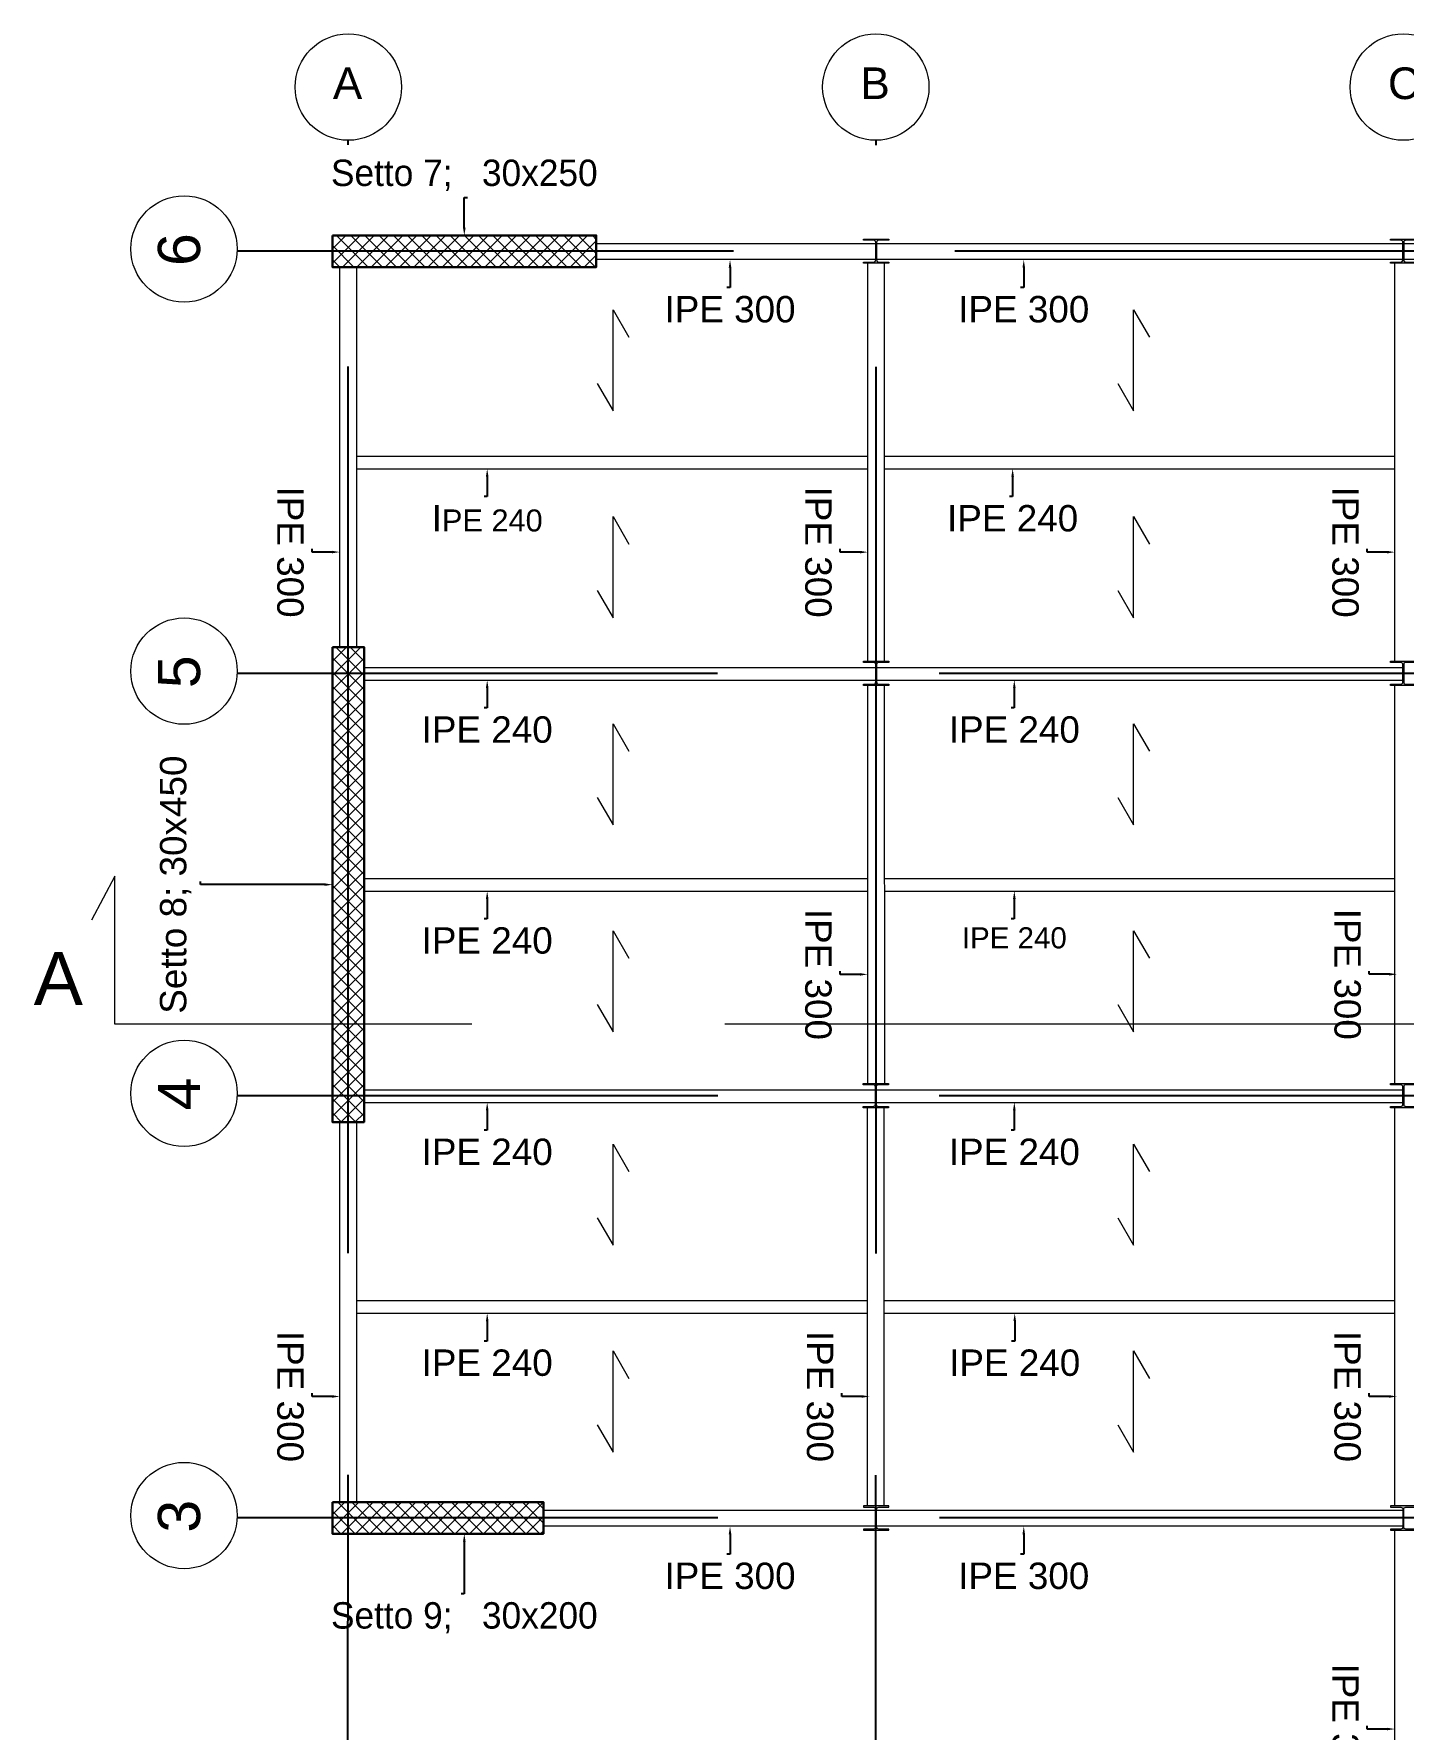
# Model space of a CAD drawing. Header units: millimetres. Extents: x 1415 to 3549, y 2194 to 4677.
# Drawn here: x 1801.78 to 1814.76, y 2307.04 to 2323.1 of the extents above; entities that cross this region are included whole.
import ezdxf
from ezdxf import colors
from ezdxf.entities.mleader import LeaderData, LeaderLine
from ezdxf.math import Vec2, Vec3

# ---------------------------------------------------------------- set-up
doc = ezdxf.new("R2010")
doc.units = ezdxf.units.MM
doc.linetypes.add('ACAD_ISO02W100', pattern=[15, 12, -3])
for name, color, linetype, lineweight in [('bulloni', 170, 'Continuous', 15), ('Layer3', 7, 'Continuous', 15), ('Layer4', 7, 'Continuous', 15), ('quote', 252, 'Continuous', 5), ('Setti', 5, 'Continuous', 30), ('sezione', 18, 'ACAD_ISO02W100', 20), ('staffe', 10, 'Continuous', 9)]:
    doc.layers.add(name, color=color, linetype=linetype, lineweight=lineweight)
doc.layers.add('linea tratteggiata', color=221, linetype='ACAD_ISO02W100')
doc.styles.get("Standard").update_dxf_attribs({"font": 'arial.ttf'})

msp = doc.modelspace()

# ---------------------------------------------------------------- hatches: boundary and pattern name
at = {"layer": 'Layer4'}
h = msp.add_hatch(color=0, dxfattribs=at)
h.dxf.hatch_style = 1
h.paths.add_polyline_path([(1809.885, 2320.9302), (1809.885, 2320.9422), (1809.7897, 2320.9422, -0.4142136), (1809.7687, 2320.9632), (1809.7687, 2321.0452), (1809.765, 2321.0452), (1809.765, 2320.9302)])
h.paths.add_polyline_path([(1809.765, 2320.9302), (1809.765, 2321.0452), (1809.7612, 2321.0452), (1809.7612, 2320.9632, -0.4142136), (1809.7402, 2320.9422), (1809.645, 2320.9422), (1809.645, 2320.9302)])
h.paths.add_polyline_path([(1809.7897, 2321.1482), (1809.885, 2321.1482), (1809.885, 2321.1602), (1809.765, 2321.1602), (1809.765, 2321.0452), (1809.7687, 2321.0452), (1809.7687, 2321.1272, -0.4142136)])
h.paths.add_polyline_path([(1809.7612, 2321.1272), (1809.7612, 2321.0452), (1809.765, 2321.0452), (1809.765, 2321.1602), (1809.645, 2321.1602), (1809.645, 2321.1482), (1809.7402, 2321.1482, -0.4142136)])
h = msp.add_hatch(color=0, dxfattribs=at)
h.dxf.hatch_style = 1
h.paths.add_polyline_path([(1814.881, 2320.9302), (1814.881, 2320.9422), (1814.7858, 2320.9422, -0.4142136), (1814.7648, 2320.9632), (1814.7648, 2321.0452), (1814.761, 2321.0452), (1814.761, 2320.9302)])
h.paths.add_polyline_path([(1814.761, 2320.9302), (1814.761, 2321.0452), (1814.7573, 2321.0452), (1814.7573, 2320.9632, -0.4142136), (1814.7363, 2320.9422), (1814.641, 2320.9422), (1814.641, 2320.9302)])
h.paths.add_polyline_path([(1814.7858, 2321.1482), (1814.881, 2321.1482), (1814.881, 2321.1602), (1814.761, 2321.1602), (1814.761, 2321.0452), (1814.7648, 2321.0452), (1814.7648, 2321.1272, -0.4142136)])
h.paths.add_polyline_path([(1814.7573, 2321.1272), (1814.7573, 2321.0452), (1814.761, 2321.0452), (1814.761, 2321.1602), (1814.641, 2321.1602), (1814.641, 2321.1482), (1814.7363, 2321.1482, -0.4142136)])
h = msp.add_hatch(color=0, dxfattribs=at)
h.dxf.hatch_style = 1
h.paths.add_polyline_path([(1809.885, 2316.9308), (1809.885, 2316.9428), (1809.7897, 2316.9428, -0.4142136), (1809.7687, 2316.9638), (1809.7687, 2317.0458), (1809.765, 2317.0458), (1809.765, 2316.9308)])
h.paths.add_polyline_path([(1809.765, 2316.9308), (1809.765, 2317.0458), (1809.7612, 2317.0458), (1809.7612, 2316.9638, -0.4142136), (1809.7402, 2316.9428), (1809.645, 2316.9428), (1809.645, 2316.9308)])
h.paths.add_polyline_path([(1809.7897, 2317.1488), (1809.885, 2317.1488), (1809.885, 2317.1608), (1809.765, 2317.1608), (1809.765, 2317.0458), (1809.7687, 2317.0458), (1809.7687, 2317.1278, -0.4142136)])
h.paths.add_polyline_path([(1809.7612, 2317.1278), (1809.7612, 2317.0458), (1809.765, 2317.0458), (1809.765, 2317.1608), (1809.645, 2317.1608), (1809.645, 2317.1488), (1809.7402, 2317.1488, -0.4142136)])
h = msp.add_hatch(color=0, dxfattribs=at)
h.dxf.hatch_style = 1
h.paths.add_polyline_path([(1814.881, 2316.9308), (1814.881, 2316.9428), (1814.7858, 2316.9428, -0.4142136), (1814.7648, 2316.9638), (1814.7648, 2317.0458), (1814.761, 2317.0458), (1814.761, 2316.9308)])
h.paths.add_polyline_path([(1814.761, 2316.9308), (1814.761, 2317.0458), (1814.7573, 2317.0458), (1814.7573, 2316.9638, -0.4142136), (1814.7363, 2316.9428), (1814.641, 2316.9428), (1814.641, 2316.9308)])
h.paths.add_polyline_path([(1814.7858, 2317.1488), (1814.881, 2317.1488), (1814.881, 2317.1608), (1814.761, 2317.1608), (1814.761, 2317.0458), (1814.7648, 2317.0458), (1814.7648, 2317.1278, -0.4142136)])
h.paths.add_polyline_path([(1814.7573, 2317.1278), (1814.7573, 2317.0458), (1814.761, 2317.0458), (1814.761, 2317.1608), (1814.641, 2317.1608), (1814.641, 2317.1488), (1814.7363, 2317.1488, -0.4142136)])
h = msp.add_hatch(color=0, dxfattribs=at)
h.dxf.hatch_style = 1
h.paths.add_polyline_path([(1809.881, 2312.9302), (1809.881, 2312.9422), (1809.7858, 2312.9422, -0.4142136), (1809.7648, 2312.9632), (1809.7648, 2313.0452), (1809.761, 2313.0452), (1809.761, 2312.9302)])
h.paths.add_polyline_path([(1809.761, 2312.9302), (1809.761, 2313.0452), (1809.7573, 2313.0452), (1809.7573, 2312.9632, -0.4142136), (1809.7363, 2312.9422), (1809.641, 2312.9422), (1809.641, 2312.9302)])
h.paths.add_polyline_path([(1809.7858, 2313.1482), (1809.881, 2313.1482), (1809.881, 2313.1602), (1809.761, 2313.1602), (1809.761, 2313.0452), (1809.7648, 2313.0452), (1809.7648, 2313.1272, -0.4142136)])
h.paths.add_polyline_path([(1809.7573, 2313.1272), (1809.7573, 2313.0452), (1809.761, 2313.0452), (1809.761, 2313.1602), (1809.641, 2313.1602), (1809.641, 2313.1482), (1809.7363, 2313.1482, -0.4142136)])
h = msp.add_hatch(color=0, dxfattribs=at)
h.dxf.hatch_style = 1
h.paths.add_polyline_path([(1814.881, 2312.9302), (1814.881, 2312.9422), (1814.7858, 2312.9422, -0.4142136), (1814.7648, 2312.9632), (1814.7648, 2313.0452), (1814.761, 2313.0452), (1814.761, 2312.9302)])
h.paths.add_polyline_path([(1814.761, 2312.9302), (1814.761, 2313.0452), (1814.7573, 2313.0452), (1814.7573, 2312.9632, -0.4142136), (1814.7363, 2312.9422), (1814.641, 2312.9422), (1814.641, 2312.9302)])
h.paths.add_polyline_path([(1814.7858, 2313.1482), (1814.881, 2313.1482), (1814.881, 2313.1602), (1814.761, 2313.1602), (1814.761, 2313.0452), (1814.7648, 2313.0452), (1814.7648, 2313.1272, -0.4142136)])
h.paths.add_polyline_path([(1814.7573, 2313.1272), (1814.7573, 2313.0452), (1814.761, 2313.0452), (1814.761, 2313.1602), (1814.641, 2313.1602), (1814.641, 2313.1482), (1814.7363, 2313.1482, -0.4142136)])
h = msp.add_hatch(color=0, dxfattribs=at)
h.dxf.hatch_style = 1
h.paths.add_polyline_path([(1809.885, 2309.1569), (1809.885, 2309.1449), (1809.7897, 2309.1449, 0.4142136), (1809.7687, 2309.1239), (1809.7687, 2309.0419), (1809.765, 2309.0419), (1809.765, 2309.1569)])
h.paths.add_polyline_path([(1809.765, 2309.1569), (1809.765, 2309.0419), (1809.7612, 2309.0419), (1809.7612, 2309.1239, 0.4142136), (1809.7402, 2309.1449), (1809.645, 2309.1449), (1809.645, 2309.1569)])
h.paths.add_polyline_path([(1809.7897, 2308.9389), (1809.885, 2308.9389), (1809.885, 2308.9269), (1809.765, 2308.9269), (1809.765, 2309.0419), (1809.7687, 2309.0419), (1809.7687, 2308.9599, 0.4142136)])
h.paths.add_polyline_path([(1809.7612, 2308.9599), (1809.7612, 2309.0419), (1809.765, 2309.0419), (1809.765, 2308.9269), (1809.645, 2308.9269), (1809.645, 2308.9389), (1809.7402, 2308.9389, 0.4142136)])
h = msp.add_hatch(color=0, dxfattribs=at)
h.dxf.hatch_style = 1
h.paths.add_polyline_path([(1814.881, 2309.1569), (1814.881, 2309.1449), (1814.7858, 2309.1449, 0.4142136), (1814.7648, 2309.1239), (1814.7648, 2309.0419), (1814.761, 2309.0419), (1814.761, 2309.1569)])
h.paths.add_polyline_path([(1814.761, 2309.1569), (1814.761, 2309.0419), (1814.7573, 2309.0419), (1814.7573, 2309.1239, 0.4142136), (1814.7363, 2309.1449), (1814.641, 2309.1449), (1814.641, 2309.1569)])
h.paths.add_polyline_path([(1814.7858, 2308.9389), (1814.881, 2308.9389), (1814.881, 2308.9269), (1814.761, 2308.9269), (1814.761, 2309.0419), (1814.7648, 2309.0419), (1814.7648, 2308.9599, 0.4142136)])
h.paths.add_polyline_path([(1814.7573, 2308.9599), (1814.7573, 2309.0419), (1814.761, 2309.0419), (1814.761, 2308.9269), (1814.641, 2308.9269), (1814.641, 2308.9389), (1814.7363, 2308.9389, 0.4142136)])
at = {"layer": 'staffe', "lineweight": 5}
h = msp.add_hatch(dxfattribs=at)
h.set_pattern_fill('ANSI37', color=0, scale=0.03)
h.paths.add_polyline_path([(1804.6116, 2321.1936), (1804.6116, 2320.8936), (1807.1116, 2320.8936), (1807.1116, 2321.1936)])
h.paths.add_polyline_path([(1804.6116, 2312.7936), (1804.9116, 2312.7936), (1804.9116, 2317.2936), (1804.6116, 2317.2936)])
h.paths.add_polyline_path([(1819.9116, 2317.2936), (1819.6116, 2317.2936), (1819.6116, 2312.7936), (1819.9116, 2312.7936)])
h.paths.add_polyline_path([(1806.6116, 2308.8937), (1806.6116, 2309.1937), (1804.6116, 2309.1936), (1804.6116, 2308.8936)])
h.paths.add_polyline_path([(1816.6116, 2300.8936), (1816.6116, 2301.1936), (1814.6116, 2301.1936), (1814.6116, 2300.8936)])

# ---------------------------------------------------------------- linework, layer by layer
at = {"layer": 'bulloni'}
for points in [[(1804.8416, 2319.1029), (1809.6857, 2319.1029)], [(1804.8416, 2318.9829), (1809.6857, 2318.9829)], [(1809.8455, 2319.1029), (1814.6816, 2319.1029), (1814.6816, 2319.1029)], [(1809.8456, 2318.9829), (1814.6816, 2318.9829), (1814.6816, 2318.9829)], [(1804.9116, 2315.1029), (1809.6857, 2315.1029)], [(1809.8455, 2315.103), (1814.6818, 2315.103)], [(1804.9116, 2314.9829), (1809.6857, 2314.9829)], [(1809.8455, 2314.983), (1814.6818, 2314.983)], [(1804.8416, 2311.1029), (1805.8628, 2311.1029), (1809.6818, 2311.103)], [(1809.8414, 2311.103), (1810.8626, 2311.103), (1814.6816, 2311.103)], [(1804.8416, 2310.9829), (1805.8628, 2310.9829), (1809.6818, 2310.9829)], [(1809.8414, 2310.983), (1810.8626, 2310.983), (1814.6816, 2310.983)]]:
    msp.add_lwpolyline(points, dxfattribs=at)
at = {"layer": 'Layer3', "ltscale": 0.05}
msp.add_lwpolyline([(1804.1116, 2321.0436), (1804.6116, 2321.0436)], dxfattribs=at)
at = {"layer": 'Layer3'}
for points in [[(1806.6116, 2309.1188), (1814.7573, 2309.1188)], [(1806.6116, 2308.9688), (1814.7573, 2308.9688)]]:
    msp.add_lwpolyline(points, dxfattribs=at)
for centre in [(1804.7616, 2322.5996), (1809.7616, 2322.5996), (1814.7616, 2322.5996), (1803.2055, 2321.0664), (1803.2055, 2317.0664), (1803.2055, 2313.0664), (1803.2055, 2309.0664)]:
    msp.add_circle(centre, 0.5039, dxfattribs=at)
at = {"layer": 'Layer4'}
for points in [[(1807.1116, 2321.1186), (1837.4116, 2321.1186)], [(1804.6816, 2317.2936), (1804.6816, 2320.8936)], [(1804.8416, 2317.2936), (1804.8416, 2320.8936)], [(1807.1116, 2320.9686), (1837.4116, 2320.9686)], [(1809.6857, 2317.1608), (1809.6857, 2320.9302)], [(1809.8454, 2317.1608), (1809.8453, 2320.9302)], [(1814.6818, 2317.1608), (1814.6818, 2320.9302)], [(1804.9116, 2317.1014), (1809.7612, 2317.1014)], [(1809.7687, 2317.1014), (1814.7573, 2317.1014)], [(1804.9116, 2316.9814), (1809.7612, 2316.9814)], [(1809.6857, 2313.1602), (1809.6857, 2316.9308)], [(1809.7687, 2316.9814), (1814.7573, 2316.9814)], [(1809.8457, 2313.1602), (1809.8453, 2316.9308)], [(1814.6818, 2313.1615), (1814.6818, 2316.9308)], [(1804.9116, 2313.1007), (1809.7612, 2313.1007)], [(1809.7687, 2313.1007), (1814.7573, 2313.1007)], [(1804.9116, 2312.9807), (1809.7612, 2312.9807)], [(1809.6818, 2309.1569), (1809.6818, 2312.9302)], [(1809.7687, 2312.9807), (1814.7573, 2312.9808)], [(1809.8414, 2309.1569), (1809.8414, 2312.9302)], [(1814.6812, 2309.1569), (1814.6818, 2312.9362)], [(1804.6816, 2309.1936), (1804.6816, 2312.7936)], [(1804.8416, 2309.1936), (1804.8416, 2312.7936)], [(1814.6816, 2305.1571), (1814.6816, 2308.9269)]]:
    msp.add_lwpolyline(points, dxfattribs=at)
for points in [[(1809.885, 2320.9302), (1809.645, 2320.9302), (1809.645, 2320.9422), (1809.7402, 2320.9422, 0.4142136), (1809.7612, 2320.9632), (1809.7612, 2321.1272, 0.4142136), (1809.7402, 2321.1482), (1809.645, 2321.1482), (1809.645, 2321.1602), (1809.885, 2321.1602), (1809.885, 2321.1482), (1809.7897, 2321.1482, 0.4142136), (1809.7687, 2321.1272), (1809.7687, 2320.9632, 0.4142136), (1809.7897, 2320.9422), (1809.885, 2320.9422)], [(1814.881, 2320.9302), (1814.641, 2320.9302), (1814.641, 2320.9422), (1814.7363, 2320.9422, 0.4142136), (1814.7573, 2320.9632), (1814.7573, 2321.1272, 0.4142136), (1814.7363, 2321.1482), (1814.641, 2321.1482), (1814.641, 2321.1602), (1814.881, 2321.1602), (1814.881, 2321.1482), (1814.7858, 2321.1482, 0.4142136), (1814.7648, 2321.1272), (1814.7648, 2320.9632, 0.4142136), (1814.7858, 2320.9422), (1814.881, 2320.9422)], [(1809.885, 2316.9308), (1809.645, 2316.9308), (1809.645, 2316.9428), (1809.7402, 2316.9428, 0.4142136), (1809.7612, 2316.9638), (1809.7612, 2317.1278, 0.4142136), (1809.7402, 2317.1488), (1809.645, 2317.1488), (1809.645, 2317.1608), (1809.885, 2317.1608), (1809.885, 2317.1488), (1809.7897, 2317.1488, 0.4142136), (1809.7687, 2317.1278), (1809.7687, 2316.9638, 0.4142136), (1809.7897, 2316.9428), (1809.885, 2316.9428)], [(1814.881, 2316.9308), (1814.641, 2316.9308), (1814.641, 2316.9428), (1814.7363, 2316.9428, 0.4142136), (1814.7573, 2316.9638), (1814.7573, 2317.1278, 0.4142136), (1814.7363, 2317.1488), (1814.641, 2317.1488), (1814.641, 2317.1608), (1814.881, 2317.1608), (1814.881, 2317.1488), (1814.7858, 2317.1488, 0.4142136), (1814.7648, 2317.1278), (1814.7648, 2316.9638, 0.4142136), (1814.7858, 2316.9428), (1814.881, 2316.9428)], [(1809.881, 2312.9302), (1809.641, 2312.9302), (1809.641, 2312.9422), (1809.7363, 2312.9422, 0.4142136), (1809.7573, 2312.9632), (1809.7573, 2313.1272, 0.4142136), (1809.7363, 2313.1482), (1809.641, 2313.1482), (1809.641, 2313.1602), (1809.881, 2313.1602), (1809.881, 2313.1482), (1809.7858, 2313.1482, 0.4142136), (1809.7648, 2313.1272), (1809.7648, 2312.9632, 0.4142136), (1809.7858, 2312.9422), (1809.881, 2312.9422)], [(1814.881, 2312.9302), (1814.641, 2312.9302), (1814.641, 2312.9422), (1814.7363, 2312.9422, 0.4142136), (1814.7573, 2312.9632), (1814.7573, 2313.1272, 0.4142136), (1814.7363, 2313.1482), (1814.641, 2313.1482), (1814.641, 2313.1602), (1814.881, 2313.1602), (1814.881, 2313.1482), (1814.7858, 2313.1482, 0.4142136), (1814.7648, 2313.1272), (1814.7648, 2312.9632, 0.4142136), (1814.7858, 2312.9422), (1814.881, 2312.9422)], [(1809.885, 2309.1569), (1809.645, 2309.1569), (1809.645, 2309.1449), (1809.7402, 2309.1449, -0.4142136), (1809.7612, 2309.1239), (1809.7612, 2308.9599, -0.4142136), (1809.7402, 2308.9389), (1809.645, 2308.9389), (1809.645, 2308.9269), (1809.885, 2308.9269), (1809.885, 2308.9389), (1809.7897, 2308.9389, -0.4142136), (1809.7687, 2308.9599), (1809.7687, 2309.1239, -0.4142136), (1809.7897, 2309.1449), (1809.885, 2309.1449)], [(1814.881, 2309.1569), (1814.641, 2309.1569), (1814.641, 2309.1449), (1814.7363, 2309.1449, -0.4142136), (1814.7573, 2309.1239), (1814.7573, 2308.9599, -0.4142136), (1814.7363, 2308.9389), (1814.641, 2308.9389), (1814.641, 2308.9269), (1814.881, 2308.9269), (1814.881, 2308.9389), (1814.7858, 2308.9389, -0.4142136), (1814.7648, 2308.9599), (1814.7648, 2309.1239, -0.4142136), (1814.7858, 2309.1449), (1814.881, 2309.1449)]]:
    msp.add_lwpolyline(points, format="xyb", close=True, dxfattribs=at)
at = {"layer": 'Layer4', "color": 9, "true_color": 0xc7c8ca}
for points in [[(1807.1216, 2319.7917), (1807.2716, 2319.5319), (1807.2716, 2319.9751), (1807.2716, 2320.4908), (1807.4216, 2320.231)], [(1812.0551, 2319.7917), (1812.2051, 2319.5319), (1812.2051, 2319.9751), (1812.2051, 2320.4908), (1812.3551, 2320.231)], [(1807.1216, 2317.8311), (1807.2716, 2317.5713), (1807.2716, 2318.0145), (1807.2716, 2318.5302), (1807.4216, 2318.2704)], [(1812.0551, 2317.8311), (1812.2051, 2317.5713), (1812.2051, 2318.0145), (1812.2051, 2318.5302), (1812.3551, 2318.2704)], [(1807.1216, 2315.869), (1807.2716, 2315.6092), (1807.2716, 2316.0525), (1807.2716, 2316.5681), (1807.4216, 2316.3083)], [(1812.0551, 2315.869), (1812.2051, 2315.6092), (1812.2051, 2316.0525), (1812.2051, 2316.5681), (1812.3551, 2316.3083)], [(1807.1216, 2313.9084), (1807.2716, 2313.6486), (1807.2716, 2314.0919), (1807.2716, 2314.6075), (1807.4216, 2314.3477)], [(1812.0551, 2313.9084), (1812.2051, 2313.6486), (1812.2051, 2314.0919), (1812.2051, 2314.6075), (1812.3551, 2314.3477)], [(1807.1216, 2311.8871), (1807.2716, 2311.6273), (1807.2716, 2312.0705), (1807.2716, 2312.5861), (1807.4216, 2312.3263)], [(1812.0551, 2311.8871), (1812.2051, 2311.6273), (1812.2051, 2312.0705), (1812.2051, 2312.5861), (1812.3551, 2312.3263)], [(1807.1216, 2309.9265), (1807.2716, 2309.6667), (1807.2716, 2310.1099), (1807.2716, 2310.6255), (1807.4216, 2310.3657)], [(1812.0551, 2309.9265), (1812.2051, 2309.6667), (1812.2051, 2310.1099), (1812.2051, 2310.6255), (1812.3551, 2310.3657)]]:
    msp.add_lwpolyline(points, dxfattribs=at)
at = {"layer": 'linea tratteggiata', "ltscale": 0.7}
for points in [[(1804.7583, 2301.0513), (1804.7609, 2322.0957)], [(1809.7622, 2301.0491), (1809.7651, 2322.0957)], [(1839.9116, 2321.0436), (1803.7088, 2321.0436)], [(1839.7628, 2317.0458), (1803.7088, 2317.0436)], [(1839.7633, 2313.0458), (1803.7088, 2313.0436)], [(1839.7639, 2309.0458), (1803.7088, 2309.0436)]]:
    msp.add_lwpolyline(points, dxfattribs=at)
at = {"layer": 'Setti'}
for points in [[(1804.6116, 2321.1936), (1804.6116, 2320.8936), (1807.1116, 2320.8936), (1807.1116, 2321.1936), (1804.6116, 2321.1936)], [(1804.6116, 2317.2936), (1804.6116, 2312.7936), (1804.9116, 2312.7936), (1804.9116, 2317.2936), (1804.6116, 2317.2936)], [(1804.6116, 2309.1936), (1804.6116, 2308.8936), (1806.6116, 2308.8936), (1806.6116, 2309.1936), (1804.6116, 2309.1936)]]:
    msp.add_lwpolyline(points, dxfattribs=at)
at = {"layer": 'sezione', "ltscale": 0.8}
msp.add_lwpolyline([(1842.1528, 2314.7062), (1841.9319, 2315.1247), (1841.9319, 2313.7226), (1802.5504, 2313.7226), (1802.5504, 2315.1247), (1802.3294, 2314.7062)], dxfattribs=at)

# ---------------------------------------------------------------- texts
at = {"layer": 'Layer3', "char_height": 0.3, "attachment_point": 1}
for s, width, insert in [('A', 0.046636, (1804.6155, 2322.7859)), ('B', 0.046636, (1809.6155, 2322.7859)), ('C', 0.3, (1814.6155, 2322.7859))]:
    msp.add_mtext_dynamic_manual_height_columns(s, width=width, gutter_width=12.5, heights=[0], dxfattribs=dict(at, insert=insert))
at = {"layer": 'Layer3', "char_height": 0.4, "attachment_point": 1, "rotation": 90}
for s, insert in [('6', (1802.9573, 2320.9047)), ('5', (1802.9573, 2316.9047)), ('4', (1802.9573, 2312.9047)), ('3', (1802.9573, 2308.9047))]:
    msp.add_mtext_dynamic_manual_height_columns(s, width=0.046636, gutter_width=12.5, heights=[0], dxfattribs=dict(at, insert=insert))
at = {"layer": 'sezione', "insert": (1801.7807, 2314.4047), "char_height": 0.5, "attachment_point": 1}
msp.add_mtext_dynamic_manual_height_columns('A', width=40.648423, gutter_width=12.5, heights=[0], dxfattribs=at)

# ---------------------------------------------------------------- leaders
at = {"layer": 'quote'}
ml = msp.add_multileader_mtext('Standard', dxfattribs=at)
ml.set_content('{\\fBahnschrift Light|b0|i0|c0|p34;\\C0;Setto 7;   30x250}', color=256)
ml.set_leader_properties()
ml.build(insert=Vec2(0, 0))
ml.multileader.update_dxf_attribs({"text_attachment_direction": 1, "dogleg_length": 0.03, "arrow_head_size": 0.075})
ctx = ml.context
ctx.base_point, ctx.char_height, ctx.arrow_head_size, ctx.landing_gap_size, ctx.plane_origin = Vec3(1805.8616, 2321.555), 0.25, 0.075, 0.08, Vec3(1806.8718, 2321.1936)
ctx.text_align_type = 1
notes = []
notes.append((ctx, [(1, (1, 1, 0), (1805.8616, 2321.555), (1, 0), 0.03, [(0, [(1805.8616, 2321.1936), (1805.8616, 2321.555)], 0, [])])]))
ctx.mtext.insert, ctx.mtext.width, ctx.mtext.alignment, ctx.mtext.flow_direction = Vec3(1805.8616, 2321.9125), 2.566193, 2, 5
ml = msp.add_multileader_mtext('Standard', dxfattribs=at)
ml.set_content('IPE 300', color=256)
ml.set_leader_properties()
ml.build(insert=Vec2(0, 0))
ml.multileader.update_dxf_attribs({"text_attachment_direction": 1, "dogleg_length": 0.03, "arrow_head_size": 0.075})
ctx = ml.context
ctx.base_point, ctx.char_height, ctx.arrow_head_size, ctx.landing_gap_size, ctx.plane_origin = Vec3(1808.38, 2320.2849), 0.25, 0.075, 0.08, Vec3(1808.38, 2320.9636)
ctx.text_align_type = 1
notes.append((ctx, [(0, (1, 1, 0), (1808.38, 2320.7004), (-1, 0), 0.03, [(0, [(1808.38, 2320.9636)], 0, [])])]))
ctx.mtext.insert, ctx.mtext.alignment, ctx.mtext.flow_direction = Vec3(1808.38, 2320.6204), 2, 5
ml = msp.add_multileader_mtext('Standard', dxfattribs=at)
ml.set_content('IPE 300', color=256)
ml.set_leader_properties()
ml.build(insert=Vec2(0, 0))
ml.multileader.update_dxf_attribs({"text_attachment_direction": 1, "dogleg_length": 0.03, "arrow_head_size": 0.075})
ctx = ml.context
ctx.base_point, ctx.char_height, ctx.arrow_head_size, ctx.landing_gap_size, ctx.plane_origin = Vec3(1811.1641, 2320.2849), 0.25, 0.075, 0.08, Vec3(1811.1641, 2320.9636)
ctx.text_align_type = 1
notes.append((ctx, [(0, (1, 1, 0), (1811.1641, 2320.7004), (-1, 0), 0.03, [(0, [(1811.1641, 2320.9636)], 0, [])])]))
ctx.mtext.insert, ctx.mtext.alignment, ctx.mtext.flow_direction = Vec3(1811.1641, 2320.6204), 2, 5
ml = msp.add_multileader_mtext('Standard', dxfattribs=at)
ml.set_content('I{\\H0.83333x;PE 240}', color=256)
ml.set_leader_properties()
ml.build(insert=Vec2(0, 0))
ml.multileader.update_dxf_attribs({"text_attachment_direction": 1, "dogleg_length": 0.03, "arrow_head_size": 0.075})
ctx = ml.context
ctx.base_point, ctx.char_height, ctx.arrow_head_size, ctx.landing_gap_size, ctx.plane_origin = Vec3(1806.0785, 2318.3062), 0.25, 0.075, 0.08, Vec3(1806.0785, 2318.9829)
ctx.text_align_type = 1
notes.append((ctx, [(0, (1, 1, 0), (1806.0785, 2318.7197), (-1, 0), 0.03, [(0, [(1806.0785, 2318.9829)], 0, [])])]))
ctx.mtext.insert, ctx.mtext.alignment, ctx.mtext.flow_direction = Vec3(1806.0785, 2318.6397), 2, 5
ml = msp.add_multileader_mtext('Standard', dxfattribs=at)
ml.set_content('IPE 240', color=256)
ml.set_leader_properties()
ml.build(insert=Vec2(0, 0))
ml.multileader.update_dxf_attribs({"text_attachment_direction": 1, "dogleg_length": 0.03, "arrow_head_size": 0.075})
ctx = ml.context
ctx.base_point, ctx.char_height, ctx.arrow_head_size, ctx.landing_gap_size, ctx.plane_origin = Vec3(1811.0585, 2318.3044), 0.25, 0.075, 0.08, Vec3(1811.0585, 2318.9829)
ctx.text_align_type = 1
notes.append((ctx, [(0, (1, 1, 0), (1811.0585, 2318.7197), (-1, 0), 0.03, [(0, [(1811.0585, 2318.9829)], 0, [])])]))
ctx.mtext.insert, ctx.mtext.alignment, ctx.mtext.flow_direction = Vec3(1811.0585, 2318.6397), 2, 5
ml = msp.add_multileader_mtext('Standard', dxfattribs=at)
ml.set_content('IPE 300', color=256)
ml.set_leader_properties()
ml.build(insert=Vec2(0, 0))
ml.multileader.update_dxf_attribs({"text_attachment_direction": 1, "dogleg_length": 0.03, "arrow_head_size": 0.075})
ctx = ml.context
ctx.base_point, ctx.char_height, ctx.arrow_head_size, ctx.landing_gap_size, ctx.plane_origin, ctx.plane_x_axis, ctx.plane_y_axis = Vec3(1804.0029, 2318.1945), 0.25, 0.075, 0.08, Vec3(1804.6816, 2318.1945), Vec3(0, -1), Vec3(1, 0)
ctx.text_align_type = 1
notes.append((ctx, [(0, (1, 1, 0), (1804.4184, 2318.1945), (0, 1), 0.03, [(0, [(1804.6816, 2318.1945)], 0, [])])]))
ctx.mtext.insert, ctx.mtext.text_direction, ctx.mtext.rotation, ctx.mtext.alignment, ctx.mtext.flow_direction = Vec3(1804.3384, 2318.1945), Vec3(0, -1), 4.712389, 2, 5
ml = msp.add_multileader_mtext('Standard', dxfattribs=at)
ml.set_content('IPE 300', color=256)
ml.set_leader_properties()
ml.build(insert=Vec2(0, 0))
ml.multileader.update_dxf_attribs({"text_attachment_direction": 1, "dogleg_length": 0.03, "arrow_head_size": 0.075})
ctx = ml.context
ctx.base_point, ctx.char_height, ctx.arrow_head_size, ctx.landing_gap_size, ctx.plane_origin, ctx.plane_x_axis, ctx.plane_y_axis = Vec3(1809.0071, 2318.1938), 0.25, 0.075, 0.08, Vec3(1809.6857, 2318.1938), Vec3(0, -1), Vec3(1, 0)
ctx.text_align_type = 1
notes.append((ctx, [(0, (1, 1, 0), (1809.4225, 2318.1938), (0, 1), 0.03, [(0, [(1809.6857, 2318.1938)], 0, [])])]))
ctx.mtext.insert, ctx.mtext.text_direction, ctx.mtext.rotation, ctx.mtext.alignment, ctx.mtext.flow_direction = Vec3(1809.3425, 2318.1938), Vec3(0, -1), 4.712389, 2, 5
ml = msp.add_multileader_mtext('Standard', dxfattribs=at)
ml.set_content('IPE 300', color=256)
ml.set_leader_properties()
ml.build(insert=Vec2(0, 0))
ml.multileader.update_dxf_attribs({"text_attachment_direction": 1, "dogleg_length": 0.03, "arrow_head_size": 0.075})
ctx = ml.context
ctx.base_point, ctx.char_height, ctx.arrow_head_size, ctx.landing_gap_size, ctx.plane_origin, ctx.plane_x_axis, ctx.plane_y_axis = Vec3(1814.0031, 2318.1938), 0.25, 0.075, 0.08, Vec3(1814.6818, 2318.1938), Vec3(0, -1), Vec3(1, 0)
ctx.text_align_type = 1
notes.append((ctx, [(0, (1, 1, 0), (1814.4186, 2318.1938), (0, 1), 0.03, [(0, [(1814.6818, 2318.1938)], 0, [])])]))
ctx.mtext.insert, ctx.mtext.text_direction, ctx.mtext.rotation, ctx.mtext.alignment, ctx.mtext.flow_direction = Vec3(1814.3386, 2318.1938), Vec3(0, -1), 4.712389, 2, 5
ml = msp.add_multileader_mtext('Standard', dxfattribs=at)
ml.set_content('IPE 240', color=256)
ml.set_leader_properties()
ml.build(insert=Vec2(0, 0))
ml.multileader.update_dxf_attribs({"text_attachment_direction": 1, "dogleg_length": 0.03, "arrow_head_size": 0.075})
ctx = ml.context
ctx.base_point, ctx.char_height, ctx.arrow_head_size, ctx.landing_gap_size, ctx.plane_origin = Vec3(1806.0785, 2316.3029), 0.25, 0.075, 0.08, Vec3(1806.0785, 2316.9814)
ctx.text_align_type = 1
notes.append((ctx, [(0, (1, 1, 0), (1806.0785, 2316.7181), (-1, 0), 0.03, [(0, [(1806.0785, 2316.9814)], 0, [])])]))
ctx.mtext.insert, ctx.mtext.alignment, ctx.mtext.flow_direction = Vec3(1806.0785, 2316.6381), 2, 5
ml = msp.add_multileader_mtext('Standard', dxfattribs=at)
ml.set_content('IPE 240', color=256)
ml.set_leader_properties()
ml.build(insert=Vec2(0, 0))
ml.multileader.update_dxf_attribs({"text_attachment_direction": 1, "dogleg_length": 0.03, "arrow_head_size": 0.075})
ctx = ml.context
ctx.base_point, ctx.char_height, ctx.arrow_head_size, ctx.landing_gap_size, ctx.plane_origin = Vec3(1811.0746, 2316.3029), 0.25, 0.075, 0.08, Vec3(1811.0746, 2316.9814)
ctx.text_align_type = 1
notes.append((ctx, [(0, (1, 1, 0), (1811.0746, 2316.7182), (-1, 0), 0.03, [(0, [(1811.0746, 2316.9814)], 0, [])])]))
ctx.mtext.insert, ctx.mtext.alignment, ctx.mtext.flow_direction = Vec3(1811.0746, 2316.6382), 2, 5
ml = msp.add_multileader_mtext('Standard', dxfattribs=at)
ml.set_content('{\\C0;Setto 8; 30x450}', color=256)
ml.set_leader_properties()
ml.build(insert=Vec2(0, 0))
ml.multileader.update_dxf_attribs({"text_attachment_direction": 1, "dogleg_length": 0.03, "arrow_head_size": 0.075})
ctx = ml.context
ctx.base_point, ctx.char_height, ctx.arrow_head_size, ctx.landing_gap_size, ctx.plane_origin, ctx.plane_x_axis, ctx.plane_y_axis = Vec3(1803.3604, 2315.0436), 0.25, 0.075, 0.08, Vec3(1803.0548, 2316.4036), Vec3(0, 1), Vec3(-1, 0)
ctx.text_align_type = 1
notes.append((ctx, [(1, (1, 1, 0), (1803.3604, 2315.0436), (0, 1), 0.03, [(0, [(1804.6116, 2315.0436), (1803.3604, 2315.0436)], 0, [])])]))
ctx.mtext.insert, ctx.mtext.text_direction, ctx.mtext.rotation, ctx.mtext.alignment, ctx.mtext.flow_direction = Vec3(1802.9767, 2315.0436), Vec3(0, 1), 1.5707963, 2, 5
ml = msp.add_multileader_mtext('Standard', dxfattribs=at)
ml.set_content('IPE 240', color=256)
ml.set_leader_properties()
ml.build(insert=Vec2(0, 0))
ml.multileader.update_dxf_attribs({"text_attachment_direction": 1, "dogleg_length": 0.03, "arrow_head_size": 0.075})
ctx = ml.context
ctx.base_point, ctx.char_height, ctx.arrow_head_size, ctx.landing_gap_size, ctx.plane_origin = Vec3(1806.0785, 2314.3044), 0.25, 0.075, 0.08, Vec3(1806.0785, 2314.9829)
ctx.text_align_type = 1
notes.append((ctx, [(0, (1, 1, 0), (1806.0785, 2314.7197), (-1, 0), 0.03, [(0, [(1806.0785, 2314.9829)], 0, [])])]))
ctx.mtext.insert, ctx.mtext.alignment, ctx.mtext.flow_direction = Vec3(1806.0785, 2314.6397), 2, 5
ml = msp.add_multileader_mtext('Standard', dxfattribs=at)
ml.set_content('IPE 240', color=256)
ml.set_leader_properties()
ml.build(insert=Vec2(0, 0))
ml.multileader.update_dxf_attribs({"text_attachment_direction": 1, "dogleg_length": 0.03, "arrow_head_size": 0.075})
ctx = ml.context
ctx.base_point, ctx.char_height, ctx.arrow_head_size, ctx.landing_gap_size, ctx.plane_origin = Vec3(1811.0746, 2314.3555), 0.2, 0.075, 0.08, Vec3(1811.0746, 2314.983)
ctx.text_align_type = 1
notes.append((ctx, [(0, (1, 1, 0), (1811.0746, 2314.7197), (-1, 0), 0.03, [(0, [(1811.0746, 2314.983)], 0, [])])]))
ctx.mtext.insert, ctx.mtext.alignment, ctx.mtext.flow_direction = Vec3(1811.0746, 2314.6397), 2, 5
ml = msp.add_multileader_mtext('Standard', dxfattribs=at)
ml.set_content('IPE 300', color=256)
ml.set_leader_properties()
ml.build(insert=Vec2(0, 0))
ml.multileader.update_dxf_attribs({"text_attachment_direction": 1, "dogleg_length": 0.03, "arrow_head_size": 0.075})
ctx = ml.context
ctx.base_point, ctx.char_height, ctx.arrow_head_size, ctx.landing_gap_size, ctx.plane_origin, ctx.plane_x_axis, ctx.plane_y_axis = Vec3(1809.0071, 2314.1932), 0.25, 0.075, 0.08, Vec3(1809.6858, 2314.1932), Vec3(0, -1), Vec3(1, 0)
ctx.text_align_type = 1
notes.append((ctx, [(0, (1, 1, 0), (1809.4225, 2314.1932), (0, 1), 0.03, [(0, [(1809.6858, 2314.1932)], 0, [])])]))
ctx.mtext.insert, ctx.mtext.text_direction, ctx.mtext.rotation, ctx.mtext.alignment, ctx.mtext.flow_direction = Vec3(1809.3425, 2314.1932), Vec3(0, -1), 4.712389, 2, 5
ml = msp.add_multileader_mtext('Standard', dxfattribs=at)
ml.set_content('IPE 300', color=256)
ml.set_leader_properties()
ml.build(insert=Vec2(0, 0))
ml.multileader.update_dxf_attribs({"text_attachment_direction": 1, "dogleg_length": 0.03, "arrow_head_size": 0.075})
ctx = ml.context
ctx.base_point, ctx.char_height, ctx.arrow_head_size, ctx.landing_gap_size, ctx.plane_origin, ctx.plane_x_axis, ctx.plane_y_axis = Vec3(1814.0229, 2314.1945), 0.25, 0.075, 0.08, Vec3(1814.7016, 2314.1945), Vec3(0, -1), Vec3(1, 0)
ctx.text_align_type = 1
notes.append((ctx, [(0, (1, 1, 0), (1814.4384, 2314.1945), (0, 1), 0.03, [(0, [(1814.7016, 2314.1945)], 0, [])])]))
ctx.mtext.insert, ctx.mtext.text_direction, ctx.mtext.rotation, ctx.mtext.alignment, ctx.mtext.flow_direction = Vec3(1814.3584, 2314.1945), Vec3(0, -1), 4.712389, 2, 5
ml = msp.add_multileader_mtext('Standard', dxfattribs=at)
ml.set_content('IPE 240', color=256)
ml.set_leader_properties()
ml.build(insert=Vec2(0, 0))
ml.multileader.update_dxf_attribs({"text_attachment_direction": 1, "dogleg_length": 0.03, "arrow_head_size": 0.075})
ctx = ml.context
ctx.base_point, ctx.char_height, ctx.arrow_head_size, ctx.landing_gap_size, ctx.plane_origin = Vec3(1806.0785, 2312.3022), 0.25, 0.075, 0.08, Vec3(1806.0785, 2312.9807)
ctx.text_align_type = 1
notes.append((ctx, [(0, (1, 1, 0), (1806.0785, 2312.7175), (-1, 0), 0.03, [(0, [(1806.0785, 2312.9807)], 0, [])])]))
ctx.mtext.insert, ctx.mtext.alignment, ctx.mtext.flow_direction = Vec3(1806.0785, 2312.6375), 2, 5
ml = msp.add_multileader_mtext('Standard', dxfattribs=at)
ml.set_content('IPE 240', color=256)
ml.set_leader_properties()
ml.build(insert=Vec2(0, 0))
ml.multileader.update_dxf_attribs({"text_attachment_direction": 1, "dogleg_length": 0.03, "arrow_head_size": 0.075})
ctx = ml.context
ctx.base_point, ctx.char_height, ctx.arrow_head_size, ctx.landing_gap_size, ctx.plane_origin = Vec3(1811.0746, 2312.3022), 0.25, 0.075, 0.08, Vec3(1811.0746, 2312.9807)
ctx.text_align_type = 1
notes.append((ctx, [(0, (1, 1, 0), (1811.0746, 2312.7175), (-1, 0), 0.03, [(0, [(1811.0746, 2312.9807)], 0, [])])]))
ctx.mtext.insert, ctx.mtext.alignment, ctx.mtext.flow_direction = Vec3(1811.0746, 2312.6375), 2, 5
ml = msp.add_multileader_mtext('Standard', dxfattribs=at)
ml.set_content('IPE 240', color=256)
ml.set_leader_properties()
ml.build(insert=Vec2(0, 0))
ml.multileader.update_dxf_attribs({"text_attachment_direction": 1, "dogleg_length": 0.03, "arrow_head_size": 0.075})
ctx = ml.context
ctx.base_point, ctx.char_height, ctx.arrow_head_size, ctx.landing_gap_size, ctx.plane_origin = Vec3(1806.0785, 2310.3044), 0.25, 0.075, 0.08, Vec3(1806.0785, 2310.9829)
ctx.text_align_type = 1
notes.append((ctx, [(0, (1, 1, 0), (1806.0785, 2310.7197), (-1, 0), 0.03, [(0, [(1806.0785, 2310.9829)], 0, [])])]))
ctx.mtext.insert, ctx.mtext.alignment, ctx.mtext.flow_direction = Vec3(1806.0785, 2310.6397), 2, 5
ml = msp.add_multileader_mtext('Standard', dxfattribs=at)
ml.set_content('IPE 240', color=256)
ml.set_leader_properties()
ml.build(insert=Vec2(0, 0))
ml.multileader.update_dxf_attribs({"text_attachment_direction": 1, "dogleg_length": 0.03, "arrow_head_size": 0.075})
ctx = ml.context
ctx.base_point, ctx.char_height, ctx.arrow_head_size, ctx.landing_gap_size, ctx.plane_origin = Vec3(1811.0783, 2310.3045), 0.25, 0.075, 0.08, Vec3(1811.0783, 2310.983)
ctx.text_align_type = 1
notes.append((ctx, [(0, (1, 1, 0), (1811.0783, 2310.7197), (-1, 0), 0.03, [(0, [(1811.0783, 2310.983)], 0, [])])]))
ctx.mtext.insert, ctx.mtext.alignment, ctx.mtext.flow_direction = Vec3(1811.0783, 2310.6397), 2, 5
ml = msp.add_multileader_mtext('Standard', dxfattribs=at)
ml.set_content('IPE 300', color=256)
ml.set_leader_properties()
ml.build(insert=Vec2(0, 0))
ml.multileader.update_dxf_attribs({"text_attachment_direction": 1, "dogleg_length": 0.03, "arrow_head_size": 0.075})
ctx = ml.context
ctx.base_point, ctx.char_height, ctx.arrow_head_size, ctx.landing_gap_size, ctx.plane_origin, ctx.plane_x_axis, ctx.plane_y_axis = Vec3(1804.0029, 2310.1945), 0.25, 0.075, 0.08, Vec3(1804.6816, 2310.1945), Vec3(0, -1), Vec3(1, 0)
ctx.text_align_type = 1
notes.append((ctx, [(0, (1, 1, 0), (1804.4184, 2310.1945), (0, 1), 0.03, [(0, [(1804.6816, 2310.1945)], 0, [])])]))
ctx.mtext.insert, ctx.mtext.text_direction, ctx.mtext.rotation, ctx.mtext.alignment, ctx.mtext.flow_direction = Vec3(1804.3384, 2310.1945), Vec3(0, -1), 4.712389, 2, 5
ml = msp.add_multileader_mtext('Standard', dxfattribs=at)
ml.set_content('IPE 300', color=256)
ml.set_leader_properties()
ml.build(insert=Vec2(0, 0))
ml.multileader.update_dxf_attribs({"text_attachment_direction": 1, "dogleg_length": 0.03, "arrow_head_size": 0.075})
ctx = ml.context
ctx.base_point, ctx.char_height, ctx.arrow_head_size, ctx.landing_gap_size, ctx.plane_origin, ctx.plane_x_axis, ctx.plane_y_axis = Vec3(1809.0229, 2310.1945), 0.25, 0.075, 0.08, Vec3(1809.7016, 2310.1945), Vec3(0, -1), Vec3(1, 0)
ctx.text_align_type = 1
notes.append((ctx, [(0, (1, 1, 0), (1809.4384, 2310.1945), (0, 1), 0.03, [(0, [(1809.7016, 2310.1945)], 0, [])])]))
ctx.mtext.insert, ctx.mtext.text_direction, ctx.mtext.rotation, ctx.mtext.alignment, ctx.mtext.flow_direction = Vec3(1809.3584, 2310.1945), Vec3(0, -1), 4.712389, 2, 5
ml = msp.add_multileader_mtext('Standard', dxfattribs=at)
ml.set_content('IPE 300', color=256)
ml.set_leader_properties()
ml.build(insert=Vec2(0, 0))
ml.multileader.update_dxf_attribs({"text_attachment_direction": 1, "dogleg_length": 0.03, "arrow_head_size": 0.075})
ctx = ml.context
ctx.base_point, ctx.char_height, ctx.arrow_head_size, ctx.landing_gap_size, ctx.plane_origin, ctx.plane_x_axis, ctx.plane_y_axis = Vec3(1814.0229, 2310.1945), 0.25, 0.075, 0.08, Vec3(1814.7016, 2310.1945), Vec3(0, -1), Vec3(1, 0)
ctx.text_align_type = 1
notes.append((ctx, [(0, (1, 1, 0), (1814.4384, 2310.1945), (0, 1), 0.03, [(0, [(1814.7016, 2310.1945)], 0, [])])]))
ctx.mtext.insert, ctx.mtext.text_direction, ctx.mtext.rotation, ctx.mtext.alignment, ctx.mtext.flow_direction = Vec3(1814.3584, 2310.1945), Vec3(0, -1), 4.712389, 2, 5
ml = msp.add_multileader_mtext('Standard', dxfattribs=at)
ml.set_content('{\\fBahnschrift Light|b0|i0|c0|p34;\\C0;Setto 9;   30x200}', color=256)
ml.set_leader_properties()
ml.build(insert=Vec2(0, 0))
ml.multileader.update_dxf_attribs({"text_attachment_direction": 1, "dogleg_length": 0.03, "arrow_head_size": 0.075})
ctx = ml.context
ctx.base_point, ctx.char_height, ctx.arrow_head_size, ctx.landing_gap_size, ctx.plane_origin = Vec3(1805.8616, 2307.888), 0.25, 0.075, 0.08, Vec3(1804.7677, 2308.8936)
ctx.text_align_type = 1
notes.append((ctx, [(1, (1, 1, 0), (1805.8616, 2308.3255), (-1, 0), 0.03, [(0, [(1805.8616, 2308.8936), (1805.8616, 2308.3255)], 0, [])])]))
ctx.mtext.insert, ctx.mtext.alignment, ctx.mtext.flow_direction = Vec3(1805.8616, 2308.2455), 2, 5
ml = msp.add_multileader_mtext('Standard', dxfattribs=at)
ml.set_content('IPE 300', color=256)
ml.set_leader_properties()
ml.build(insert=Vec2(0, 0))
ml.multileader.update_dxf_attribs({"text_attachment_direction": 1, "dogleg_length": 0.03, "arrow_head_size": 0.075})
ctx = ml.context
ctx.base_point, ctx.char_height, ctx.arrow_head_size, ctx.landing_gap_size, ctx.plane_origin = Vec3(1808.38, 2308.2849), 0.25, 0.075, 0.08, Vec3(1808.38, 2308.9636)
ctx.text_align_type = 1
notes.append((ctx, [(0, (1, 1, 0), (1808.38, 2308.7004), (-1, 0), 0.03, [(0, [(1808.38, 2308.9636)], 0, [])])]))
ctx.mtext.insert, ctx.mtext.width, ctx.mtext.alignment, ctx.mtext.flow_direction = Vec3(1808.38, 2308.6204), 1.277699, 2, 5
ml = msp.add_multileader_mtext('Standard', dxfattribs=at)
ml.set_content('IPE 300', color=256)
ml.set_leader_properties()
ml.build(insert=Vec2(0, 0))
ml.multileader.update_dxf_attribs({"text_attachment_direction": 1, "dogleg_length": 0.03, "arrow_head_size": 0.075})
ctx = ml.context
ctx.base_point, ctx.char_height, ctx.arrow_head_size, ctx.landing_gap_size, ctx.plane_origin = Vec3(1811.1641, 2308.2849), 0.25, 0.075, 0.08, Vec3(1811.1641, 2308.9636)
ctx.text_align_type = 1
notes.append((ctx, [(0, (1, 1, 0), (1811.1641, 2308.7004), (-1, 0), 0.03, [(0, [(1811.1641, 2308.9636)], 0, [])])]))
ctx.mtext.insert, ctx.mtext.alignment, ctx.mtext.flow_direction = Vec3(1811.1641, 2308.6204), 2, 5
ml = msp.add_multileader_mtext('Standard', dxfattribs=at)
ml.set_content('IPE 300', color=256)
ml.set_leader_properties()
ml.build(insert=Vec2(0, 0))
ml.multileader.update_dxf_attribs({"text_attachment_direction": 1, "dogleg_length": 0.03, "arrow_head_size": 0.075})
ctx = ml.context
ctx.base_point, ctx.char_height, ctx.arrow_head_size, ctx.landing_gap_size, ctx.plane_origin, ctx.plane_x_axis, ctx.plane_y_axis = Vec3(1814.0029, 2307.0436), 0.25, 0.075, 0.08, Vec3(1814.6816, 2307.0436), Vec3(0, -1), Vec3(1, 0)
ctx.text_align_type = 1
notes.append((ctx, [(0, (1, 1, 0), (1814.4184, 2307.0436), (0, 1), 0.03, [(0, [(1814.6816, 2307.0436)], 0, [])])]))
ctx.mtext.insert, ctx.mtext.text_direction, ctx.mtext.rotation, ctx.mtext.alignment, ctx.mtext.flow_direction = Vec3(1814.3384, 2307.0436), Vec3(0, -1), 4.712389, 2, 5
for ctx, leaders in notes:
    for number, flags, end, landing, length, lines in leaders:
        leader = LeaderData()
        leader.index, (leader.has_last_leader_line, leader.has_dogleg_vector, leader.attachment_direction) = number, flags
        leader.last_leader_point, leader.dogleg_vector, leader.dogleg_length = Vec3(end), Vec3(landing), length
        for number, points, colour, breaks in lines:
            line = LeaderLine()
            line.index, line.vertices, line.color, line.breaks = number, Vec3.list(points), colors.encode_raw_color(colour), breaks
            leader.lines.append(line)
        ctx.leaders.append(leader)

doc.saveas('drawing.dxf')
